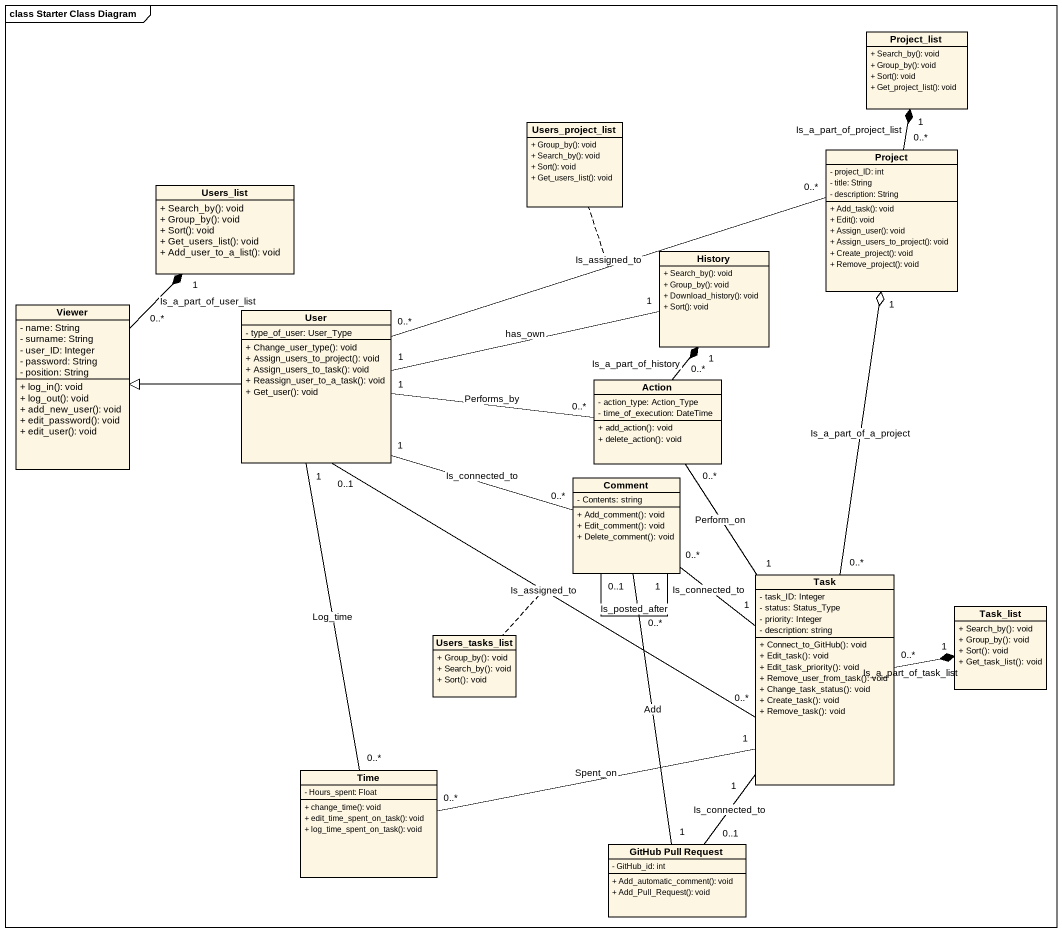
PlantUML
@startuml
mainframe class Starter Class Diagram
hide circle
hide empty members
skinparam classAttributeIconSize 0
class Project_list {
  + Search_by(): void
  + Group_by(): void
  + Sort(): void
  + Get_project_list(): void
}
class Users_project_list {
  + Group_by(): void
  + Search_by(): void
  + Sort(): void
  + Get_users_list(): void
}
class Project {
  - project_ID: int
  - title: String
  - description: String
  + Add_task(): void
  + Edit(): void
  + Assign_user(): void
  + Assign_users_to_project(): void
  + Create_project(): void
  + Remove_project(): void
}
class Users_list {
  + Search_by(): void
  + Group_by(): void
  + Sort(): void
  + Get_users_list(): void
  + Add_user_to_a_list(): void
}
class History {
  + Search_by(): void
  + Group_by(): void
  + Download_history(): void
  + Sort(): void
}
class Viewer {
  - name: String
  - surname: String
  - user_ID: Integer
  - password: String
  - position: String
  + log_in(): void
  + log_out(): void
  + add_new_user(): void
  + edit_password(): void
  + edit_user(): void
}
class User {
  - type_of_user: User_Type
  + Change_user_type(): void
  + Assign_users_to_project(): void
  + Assign_users_to_task(): void
  + Reassign_user_to_a_task(): void
  + Get_user(): void
}
class "Action" as Action_ {
  - action_type: Action_Type
  - time_of_execution: DateTime
  + add_action(): void
  + delete_action(): void
}
class Comment {
  - Contents: string
  + Add_comment(): void
  + Edit_comment(): void
  + Delete_comment(): void
}
class Task {
  - task_ID: Integer
  - status: Status_Type
  - priority: Integer
  - description: string
  + Connect_to_GitHub(): void
  + Edit_task(): void
  + Edit_task_priority(): void
  + Remove_user_from_task(): void
  + Change_task_status(): void
  + Create_task(): void
  + Remove_task(): void
}
class Task_list {
  + Search_by(): void
  + Group_by(): void
  + Sort(): void
  + Get_task_list(): void
}
class Users_tasks_list {
  + Group_by(): void
  + Search_by(): void
  + Sort(): void
}
class Time {
  - Hours_spent: Float
  + change_time(): void
  + edit_time_spent_on_task(): void
  + log_time_spent_on_task(): void
}
class "GitHub Pull Request" as GitHub_Pull_Request {
  - GitHub_id: int
  + Add_automatic_comment(): void
  + Add_Pull_Request(): void
}
Project "0..*" -up-* "1" Project_list : Is_a_part_of_project_list
Viewer "0..*" -up-* "1" Users_list : Is_a_part_of_user_list
User "0..*" -right- "0..*" Project : Is_assigned_to
(User, Project) .. Users_project_list
User "1" -right- "1" History : has_own
User -left-|> Viewer
User "1" -- "0..*" Time : Log_time
Action_ "0..*" -up-* "1" History : Is_a_part_of_history
Action_ "0..*" -left- "1" User : Performs_by
Action_ "0..*" -- "1" Task : Perform_on
Comment "0..*" -left- "1" User : Is_connected_to
Comment "0..1" -- "1" Comment : Is_posted_after
Comment "0..*" -- "1" Task : Is_connected_to
Task "0..*" -up-o "1" Project : Is_a_part_of_a_project
Task "0..*" -left- "0..1" User : Is_assigned_to
(Task, User) .. Users_tasks_list
Task "0..*" -right-* "1" Task_list : Is_a_part_of_task_list
Time "0..*" -right- "1" Task : Spent_on
GitHub_Pull_Request "1" -up- "0..*" Comment : Add
GitHub_Pull_Request "0..1" -up- "1" Task : Is_connected_to
@enduml
